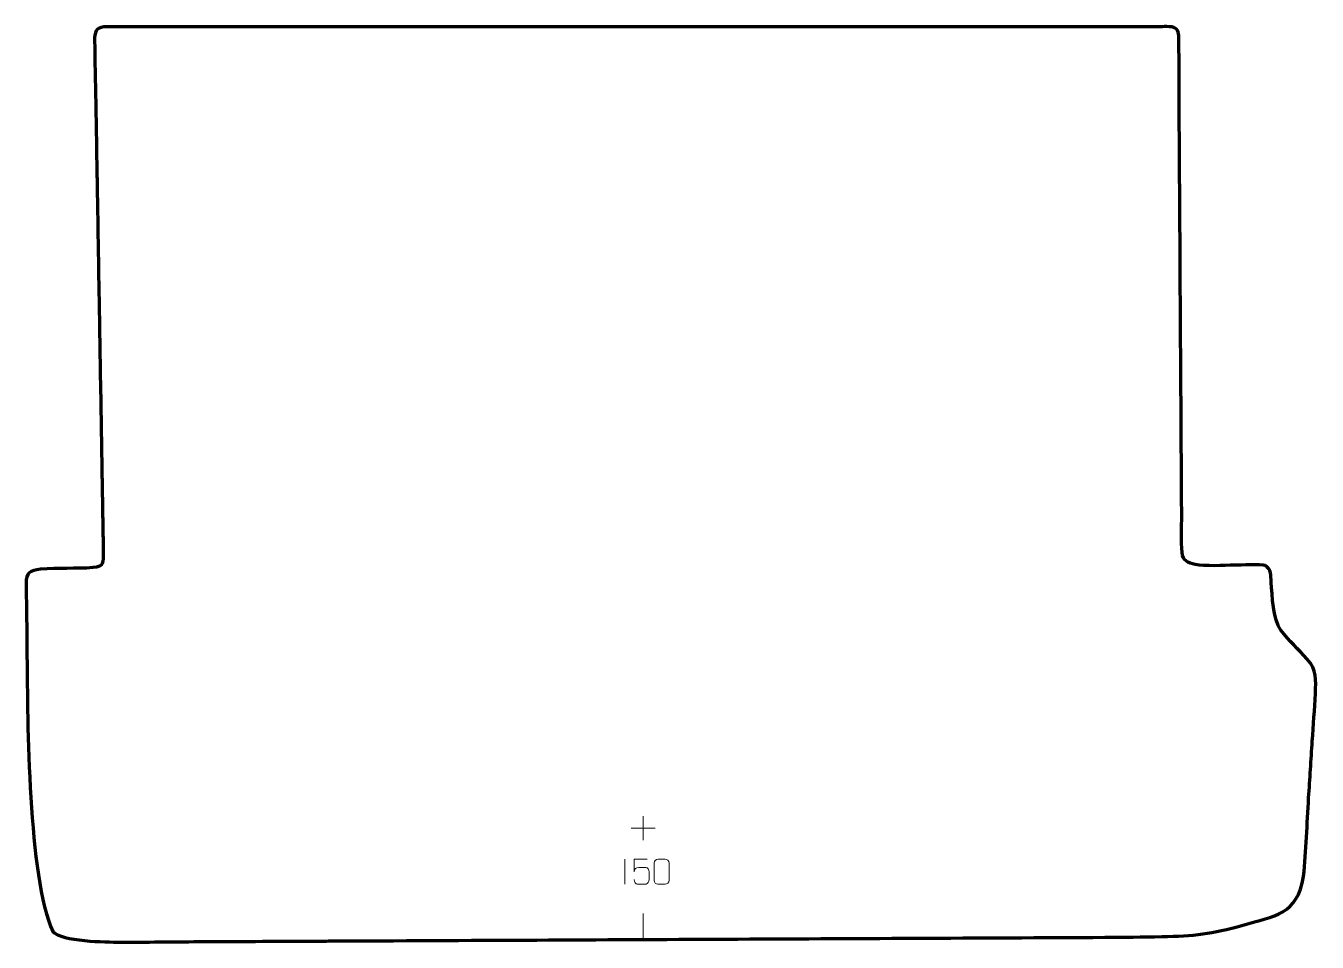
# Model space of a CAD drawing. Header units: millimetres. Extents: x -610 to 688, y -390 to 531.
import ezdxf

# ---------------------------------------------------------------- set-up
doc = ezdxf.new("R2010")
doc.units = ezdxf.units.MM
doc.header["$MEASUREMENT"] = 0
doc.layers.add('layer 1', color=7, linetype='Continuous')
doc.layers.add('layer 3', color=7, linetype='Continuous')

msp = doc.modelspace()

# ---------------------------------------------------------------- linework, layer by layer
at = {"layer": 'layer 1', "color": 250, "lineweight": 9}
for points in [[(10.6923, -263.5364), (10.6923, -263.5364), (10.6923, -287.5143), (10.6923, -287.5143)], [(-1.2966, -275.5254), (-1.2966, -275.5254), (22.6813, -275.5254), (22.6813, -275.5254)], [(-7.8812, -306.7068), (-7.8812, -306.7068), (-7.8812, -331.6809), (-7.8812, -331.6809)], [(10.6923, -361.0822), (10.6923, -361.0822), (10.6923, -386.0563), (10.6923, -386.0563)]]:
    msp.add_open_spline(points, degree=3, dxfattribs=at)
for points, knots in [([(14.5129, -306.7391), (14.5129, -306.7391), (1.6612, -306.7391), (1.6612, -306.7391), (1.6612, -306.7391), (1.6615, -310.9697), (1.6615, -315.2006), (1.6612, -319.4318), (1.6612, -319.4318), (1.6609, -316.1217), (3.2919, -315.0499), (6.1039, -314.9894), (6.1039, -314.9894), (8.5435, -314.9891), (10.983, -314.9891), (13.4222, -314.9894), (13.4222, -314.9894), (15.072, -314.9826), (16.5469, -317.3631), (16.5754, -319.4318), (16.5754, -319.4318), (16.5751, -322.0191), (16.5751, -324.6067), (16.5754, -327.1944), (16.5754, -327.1944), (16.6216, -329.1538), (15.1222, -331.5901), (13.4963, -331.6486), (13.4963, -331.6486), (11.5398, -331.6483), (6.6448, -331.6483), (4.6878, -331.6486), (4.6878, -331.6486), (2.8423, -331.6574), (1.7352, -329.6926), (1.7144, -327.1415)], [0, 0, 0, 0, 0.1, 0.1, 0.1, 0.1, 0.2, 0.2, 0.2, 0.2, 0.3, 0.3, 0.3, 0.3, 0.4, 0.4, 0.4, 0.4, 0.5, 0.5, 0.5, 0.5, 0.6, 0.6, 0.6, 0.6, 0.7, 0.7, 0.7, 0.7, 0.8, 0.8, 0.8, 0.8, 1, 1, 1, 1]), ([(25.5381, -306.6946), (27.9042, -306.6946), (30.2707, -306.6946), (32.6372, -306.6946), (32.6372, -306.6946), (34.6177, -306.659), (36.6437, -308.1533), (36.6708, -310.5954), (36.6708, -310.5954), (36.6704, -316.3528), (36.6704, -322.1106), (36.6708, -327.8688), (36.6708, -327.8688), (36.5287, -330.1964), (34.8223, -331.6787), (32.6372, -331.6895), (32.6372, -331.6895), (30.2648, -331.6891), (27.8924, -331.6891), (25.5204, -331.6895), (25.5204, -331.6895), (23.5619, -331.7951), (21.5555, -329.9072), (21.5669, -327.8862), (21.5669, -327.8862), (21.5673, -322.1056), (21.5673, -316.3253), (21.5669, -310.5455), (21.5669, -310.5455), (21.5712, -308.4035), (23.3483, -306.681), (25.5381, -306.6946)], [0, 0, 0, 0, 0.111111111, 0.111111111, 0.111111111, 0.111111111, 0.222222222, 0.222222222, 0.222222222, 0.222222222, 0.333333333, 0.333333333, 0.333333333, 0.333333333, 0.444444444, 0.444444444, 0.444444444, 0.444444444, 0.555555556, 0.555555556, 0.555555556, 0.555555556, 0.666666667, 0.666666667, 0.666666667, 0.666666667, 0.777777778, 0.777777778, 0.777777778, 0.777777778, 1, 1, 1, 1])]:
    msp.add_open_spline(points, degree=3, knots=knots, dxfattribs=at)
at = {"layer": 'layer 3', "color": 242, "lineweight": 158}
msp.add_open_spline([(-533.883, 114.4341), (-534.5144, 152.2123), (-535.146, 189.9905), (-535.7775, 227.7686), (-535.7775, 227.7686), (-535.9898, 240.4671), (-536.202, 253.1657), (-536.4143, 265.8642), (-536.4143, 265.8642), (-536.945, 297.6106), (-537.4757, 329.357), (-538.0064, 361.1033), (-538.0064, 361.1033), (-538.1072, 367.1352), (-538.208, 373.1669), (-538.3089, 379.1987), (-538.3089, 379.1987), (-538.7334, 404.5958), (-539.158, 429.9929), (-539.5826, 455.39), (-539.5826, 455.39), (-539.9353, 476.3137), (-540.5684, 497.3954), (-540.656, 518.3024), (-540.656, 518.3024), (-540.6931, 527.194), (-536.9491, 529.552), (-528.4126, 529.8416), (-528.4126, 529.8416), (-523.3421, 530.0137), (-517.423, 529.774), (-512.2317, 529.7726), (-512.2317, 529.7726), (-165.4916, 529.6807), (181.2454, 529.4966), (527.9856, 529.7728), (527.9856, 529.7728), (532.3576, 529.7762), (541.9813, 530.7671), (545.4008, 528.5479), (545.4008, 528.5479), (549.7251, 525.7415), (548.8727, 520.1344), (548.9482, 515.6524), (548.9482, 515.6524), (549.394, 489.1845), (549.2692, 462.8008), (549.4165, 436.3401), (549.4165, 436.3401), (549.5737, 410.9755), (549.731, 385.6109), (549.8883, 360.2462), (549.8883, 360.2462), (550.2381, 303.8099), (550.588, 247.3735), (550.9378, 190.9373), (550.9378, 190.9373), (551.0557, 171.9137), (551.1738, 152.8903), (551.2917, 133.8668), (551.2917, 133.8668), (551.4882, 102.161), (551.6848, 70.4553), (551.8813, 38.7494), (551.8813, 38.7494), (551.9191, 26.8261), (551.2448, 13.1301), (552.2945, 1.4166), (552.2945, 1.4166), (553.0339, -6.8325), (557.8503, -8.7981), (565.2435, -10.3955), (565.2435, -10.3955), (575.3802, -12.5858), (593.8451, -11.3942), (604.9286, -11.2723), (604.9286, -11.2723), (610.6903, -11.1876), (631.8733, -10.1826), (635.9055, -11.6029), (635.9055, -11.6029), (642.1078, -15.4557), (641.2943, -21.597), (641.8205, -28.2831), (641.8205, -28.2831), (642.9076, -42.3645), (643.4453, -64.8557), (651.6, -76.5119), (651.6, -76.5119), (659.9432, -87.2815), (668.9765, -95.704), (678.0536, -105.6108), (678.0536, -105.6108), (688.0087, -116.4758), (686.7122, -126.509), (686.1991, -140.2103), (686.1991, -140.2103), (685.5814, -155.9368), (684.1227, -172.1111), (683.1102, -187.8873), (683.1102, -187.8873), (681.888, -206.9306), (680.6655, -225.9739), (679.4432, -245.0172), (679.4432, -245.0172), (677.7937, -271.2642), (676.9224, -297.7975), (674.3917, -323.955), (674.3917, -323.955), (668.0214, -362.6222), (645.7734, -363.4582), (613.3097, -372.9369), (613.3097, -372.9369), (581.9601, -381.9587), (564.1734, -383.7718), (531.7551, -384.4346), (531.7551, -384.4346), (512.5963, -384.8264), (493.6877, -385.0362), (474.5274, -385.1278), (474.5274, -385.1278), (411.0949, -385.4311), (347.6625, -385.7344), (284.23, -386.0378), (284.23, -386.0378), (157.3652, -386.6443), (30.5002, -387.251), (-96.3647, -387.8575), (-96.3647, -387.8575), (-166.1404, -388.1912), (-235.9161, -388.5249), (-305.6918, -388.8585), (-305.6918, -388.8585), (-311.7179, -388.8873), (-317.744, -388.9162), (-323.77, -388.945), (-323.77, -388.945), (-342.1655, -389.0329), (-360.5609, -389.1208), (-378.9563, -389.2088), (-378.9563, -389.2088), (-397.986, -389.2998), (-417.0159, -389.3907), (-436.0456, -389.4818), (-436.0456, -389.4818), (-462.3587, -389.609), (-488.7994, -390.0361), (-515.0883, -390.0017), (-515.0883, -390.0017), (-529.0361, -389.88), (-573.9326, -389.5286), (-582.6718, -379.2351), (-582.6718, -379.2351), (-607.6036, -325.358), (-608.0846, -166.5461), (-608.6379, -103.1401), (-608.6379, -103.1401), (-608.8511, -78.6095), (-609.0602, -54.1139), (-609.5791, -29.5858), (-609.5791, -29.5858), (-609.8141, -18.474), (-605.5721, -16.586), (-594.9571, -15.3483), (-594.9571, -15.3483), (-577.2411, -13.744), (-559.796, -14.9623), (-542.3772, -13.6867), (-542.3772, -13.6867), (-530.8149, -12.8399), (-532.2192, -8.4455), (-532.0788, 1.835), (-532.0788, 1.835), (-531.9909, 8.2667), (-532.1883, 14.6719), (-532.3227, 21.0999), (-532.3227, 21.0999), (-532.4288, 27.4491), (-532.535, 33.7984), (-532.6412, 40.1477), (-532.6412, 40.1477), (-532.742, 46.1794), (-532.8428, 52.2113), (-532.9437, 58.2431), (-532.9437, 58.2431), (-533.0498, 64.5923), (-533.1559, 70.9416), (-533.262, 77.2909), (-533.262, 77.2909), (-533.4584, 89.037), (-533.6547, 100.7832), (-533.8511, 112.5293), (-533.8511, 112.5293), (-533.8511, 112.5293), (-533.883, 114.4341), (-533.883, 114.4341)], degree=3, knots=[0, 0, 0, 0, 0.02, 0.02, 0.02, 0.02, 0.04, 0.04, 0.04, 0.04, 0.06, 0.06, 0.06, 0.06, 0.08, 0.08, 0.08, 0.08, 0.1, 0.1, 0.1, 0.1, 0.12, 0.12, 0.12, 0.12, 0.14, 0.14, 0.14, 0.14, 0.16, 0.16, 0.16, 0.16, 0.18, 0.18, 0.18, 0.18, 0.2, 0.2, 0.2, 0.2, 0.22, 0.22, 0.22, 0.22, 0.24, 0.24, 0.24, 0.24, 0.26, 0.26, 0.26, 0.26, 0.28, 0.28, 0.28, 0.28, 0.3, 0.3, 0.3, 0.3, 0.32, 0.32, 0.32, 0.32, 0.34, 0.34, 0.34, 0.34, 0.36, 0.36, 0.36, 0.36, 0.38, 0.38, 0.38, 0.38, 0.4, 0.4, 0.4, 0.4, 0.42, 0.42, 0.42, 0.42, 0.44, 0.44, 0.44, 0.44, 0.46, 0.46, 0.46, 0.46, 0.48, 0.48, 0.48, 0.48, 0.5, 0.5, 0.5, 0.5, 0.52, 0.52, 0.52, 0.52, 0.54, 0.54, 0.54, 0.54, 0.56, 0.56, 0.56, 0.56, 0.58, 0.58, 0.58, 0.58, 0.6, 0.6, 0.6, 0.6, 0.62, 0.62, 0.62, 0.62, 0.64, 0.64, 0.64, 0.64, 0.66, 0.66, 0.66, 0.66, 0.68, 0.68, 0.68, 0.68, 0.7, 0.7, 0.7, 0.7, 0.72, 0.72, 0.72, 0.72, 0.74, 0.74, 0.74, 0.74, 0.76, 0.76, 0.76, 0.76, 0.78, 0.78, 0.78, 0.78, 0.8, 0.8, 0.8, 0.8, 0.82, 0.82, 0.82, 0.82, 0.84, 0.84, 0.84, 0.84, 0.86, 0.86, 0.86, 0.86, 0.88, 0.88, 0.88, 0.88, 0.9, 0.9, 0.9, 0.9, 0.92, 0.92, 0.92, 0.92, 0.94, 0.94, 0.94, 0.94, 0.96, 0.96, 0.96, 0.96, 1, 1, 1, 1], dxfattribs=at)

doc.saveas('drawing.dxf')
